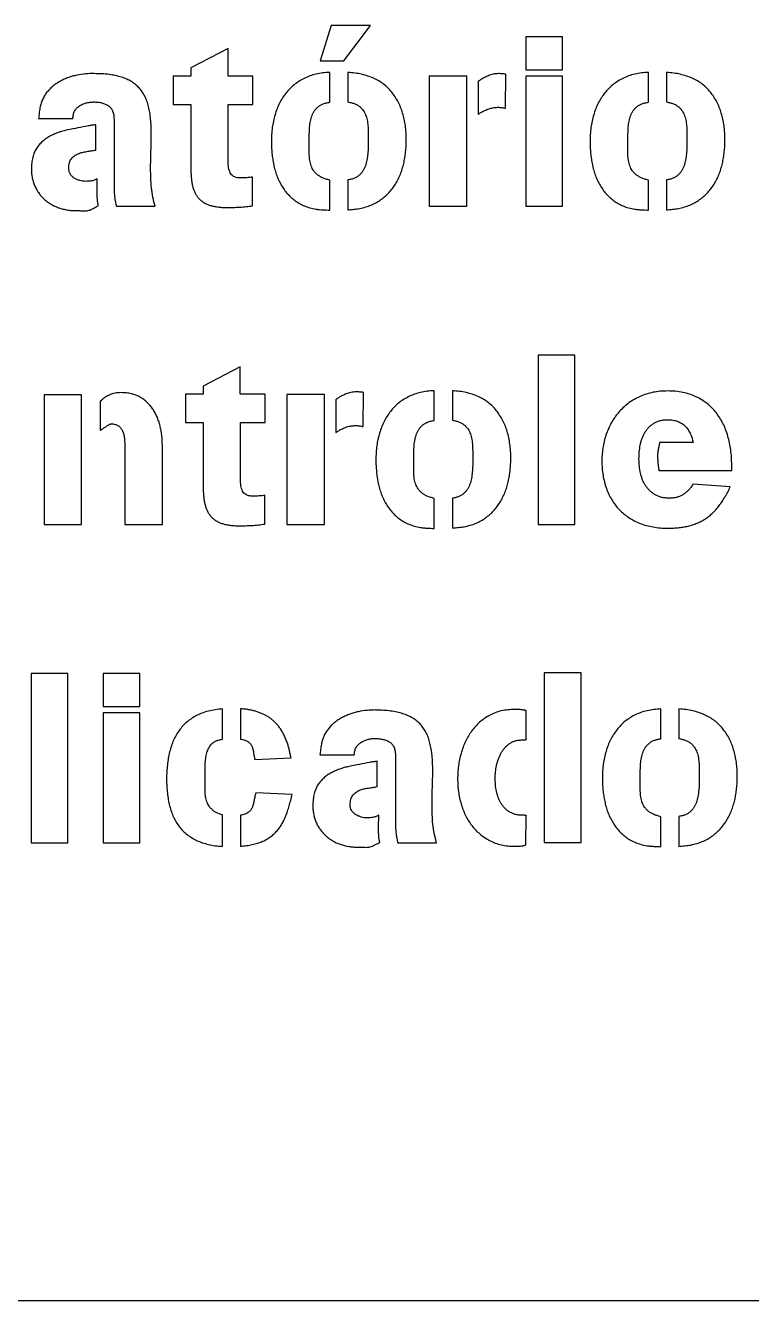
# Model space of a CAD drawing. Header units: millimetres. Extents: x 1 to 1184, y 0 to 836.
# Drawn here: x 582.2 to 622.6, y 667.4 to 738.4 of the extents above; entities that cross this region are included whole.
import ezdxf

# ---------------------------------------------------------------- set-up
doc = ezdxf.new("R2010")
doc.units = ezdxf.units.MM

msp = doc.modelspace()

# ---------------------------------------------------------------- linework, layer by layer
at = {"color": 7, "linetype": 'Continuous', "lineweight": 25}
for p, q in [((599.228, 738.38), (598.608, 736.413)), ((601.41, 738.38), (599.228, 738.38)), ((599.928, 736.413), (601.41, 738.38)), ((612.103, 737.747), (610.054, 737.747)), ((610.054, 737.747), (610.054, 735.914)), ((612.103, 735.914), (612.103, 737.747)), ((593.485, 737.102), (591.422, 736.023)), ((593.485, 735.565), (593.485, 737.102)), ((598.608, 736.413), (599.928, 736.413)), ((586.038, 735.7), (586.038, 735.713)), ((591.422, 735.565), (590.426, 735.565)), ((590.426, 735.565), (590.426, 733.988)), ((591.422, 736.023), (591.422, 735.565)), ((594.873, 735.565), (593.485, 735.565)), ((594.873, 733.988), (594.873, 735.565)), ((599.147, 734.109), (599.147, 735.766)), ((600.156, 735.766), (600.156, 734.123)), ((606.771, 735.552), (604.683, 735.552)), ((604.683, 735.552), (604.683, 728.315)), ((606.771, 728.315), (606.771, 735.552)), ((608.928, 733.772), (608.941, 735.673)), ((610.054, 735.914), (612.103, 735.914)), ((612.103, 735.552), (610.054, 735.552)), ((610.054, 735.552), (610.054, 728.315)), ((612.103, 728.315), (612.103, 735.552)), ((616.878, 734.109), (616.878, 735.766)), ((617.888, 735.766), (617.888, 734.123)), ((607.391, 735.255), (607.405, 735.242)), ((607.405, 735.242), (607.405, 733.436)), ((590.426, 733.988), (591.422, 733.988)), ((591.422, 733.988), (591.422, 730.268)), ((593.499, 730.74), (593.499, 733.988)), ((593.499, 733.988), (594.873, 733.988)), ((582.94, 733.206), (584.852, 733.206)), ((585.958, 732.83), (585.917, 732.83)), ((586.133, 731.442), (586.133, 732.855)), ((587.143, 733.152), (587.143, 729.393)), ((586.213, 729.703), (586.213, 729.851)), ((594.846, 728.342), (594.846, 729.945)), ((599.147, 728.098), (599.147, 729.769)), ((600.156, 729.783), (600.156, 728.112)), ((616.878, 728.098), (616.878, 729.769)), ((617.888, 729.783), (617.888, 728.112)), ((587.278, 728.315), (589.434, 728.315)), ((604.683, 728.315), (606.771, 728.315)), ((610.054, 728.315), (612.103, 728.315)), ((612.776, 720.027), (610.741, 720.027)), ((610.741, 720.027), (610.741, 710.595)), ((612.776, 710.595), (612.776, 720.027)), ((594.171, 719.382), (592.109, 718.304)), ((594.171, 717.846), (594.171, 719.382)), ((585.33, 717.819), (583.256, 717.819)), ((583.256, 717.819), (583.256, 710.595)), ((585.33, 710.595), (585.33, 717.819)), ((592.109, 717.846), (591.112, 717.846)), ((591.112, 717.846), (591.112, 716.269)), ((592.109, 718.304), (592.109, 717.846)), ((595.559, 717.846), (594.171, 717.846)), ((595.559, 716.269), (595.559, 717.846)), ((598.848, 717.832), (596.76, 717.832)), ((596.76, 717.832), (596.76, 710.595)), ((598.848, 710.595), (598.848, 717.832)), ((601.005, 716.052), (601.018, 717.953)), ((604.962, 716.39), (604.962, 718.047)), ((605.972, 718.047), (605.972, 716.403)), ((586.394, 717.468), (586.381, 717.468)), ((586.381, 717.468), (586.381, 715.838)), ((599.468, 717.536), (599.482, 717.522)), ((599.482, 717.522), (599.482, 715.717)), ((591.112, 716.269), (592.109, 716.269)), ((592.109, 716.269), (592.109, 712.549)), ((594.185, 713.021), (594.185, 716.269)), ((594.185, 716.269), (595.559, 716.269)), ((587.742, 714.935), (587.742, 710.595)), ((589.832, 710.595), (589.832, 715.042)), ((619.369, 715.163), (617.496, 715.163)), ((617.457, 713.613), (621.512, 713.613)), ((621.512, 713.613), (621.512, 713.923)), ((621.432, 712.697), (619.356, 712.845)), ((595.532, 710.623), (595.532, 712.225)), ((604.962, 710.379), (604.962, 712.05)), ((605.972, 712.063), (605.972, 710.393)), ((583.256, 710.595), (585.33, 710.595)), ((587.742, 710.595), (589.832, 710.595)), ((596.76, 710.595), (598.848, 710.595)), ((610.741, 710.595), (612.776, 710.595)), ((584.577, 702.308), (582.542, 702.308)), ((582.542, 702.308), (582.542, 692.876)), ((584.577, 692.876), (584.577, 702.308)), ((588.584, 702.308), (586.535, 702.308)), ((586.535, 702.308), (586.535, 700.475)), ((588.584, 700.475), (588.584, 702.308)), ((613.133, 702.349), (611.084, 702.349)), ((611.084, 702.349), (611.084, 692.89)), ((613.133, 692.89), (613.133, 702.349)), ((586.535, 700.475), (588.584, 700.475)), ((588.584, 700.113), (586.535, 700.113)), ((586.535, 700.113), (586.535, 692.876)), ((588.584, 692.876), (588.584, 700.113)), ((593.183, 698.643), (593.183, 700.327)), ((594.181, 700.341), (594.181, 698.656)), ((601.697, 700.261), (601.697, 700.275)), ((610.074, 698.697), (610.074, 700.234)), ((617.564, 698.67), (617.564, 700.327)), ((618.574, 700.327), (618.574, 698.684)), ((593.169, 698.643), (593.183, 698.643)), ((594.975, 697.512), (596.996, 697.606)), ((598.599, 697.767), (600.511, 697.767)), ((601.617, 697.391), (601.576, 697.391)), ((601.792, 696.003), (601.792, 697.416)), ((602.802, 697.713), (602.802, 693.954)), ((592.212, 695.841), (592.212, 696.568)), ((597.051, 695.57), (595.029, 695.652)), ((593.183, 692.673), (593.183, 694.426)), ((594.181, 694.412), (594.181, 692.687)), ((601.872, 694.264), (601.872, 694.412)), ((610.06, 692.769), (610.074, 694.358)), ((617.564, 692.66), (617.564, 694.33)), ((618.574, 694.344), (618.574, 692.673)), ((582.542, 692.876), (584.577, 692.876)), ((586.535, 692.876), (588.584, 692.876)), ((602.937, 692.876), (605.093, 692.876)), ((611.084, 692.89), (613.133, 692.89)), ((512.3, 667.395), (762.3, 667.395))]:
    msp.add_line(p, q, dxfattribs=at)
for points, knots in [([(586.038, 735.713), (585.879, 735.708), (585.556, 735.698), (585.154, 735.633), (584.834, 735.557), (584.6, 735.482), (584.374, 735.391), (584.158, 735.284), (583.953, 735.162), (583.761, 735.023), (583.589, 734.863), (583.428, 734.691), (583.285, 734.499), (583.17, 734.284), (583.079, 734.05), (583.04, 733.884), (583.02, 733.799)], [0, 0, 0, 0, 0.122761, 0.249881, 0.313977, 0.376737, 0.439618, 0.501856, 0.563375, 0.623768, 0.684228, 0.745028, 0.806123, 0.868393, 0.932491, 1, 1, 1, 1]), ([(589.219, 732.358), (589.218, 732.499), (589.214, 732.771), (589.185, 733.165), (589.137, 733.527), (589.069, 733.861), (588.982, 734.167), (588.863, 734.442), (588.717, 734.69), (588.544, 734.909), (588.341, 735.1), (588.108, 735.263), (587.844, 735.4), (587.549, 735.511), (587.222, 735.596), (586.86, 735.657), (586.461, 735.694), (586.183, 735.698), (586.038, 735.7)], [0, 0, 0, 0, 0.078447, 0.151293, 0.219121, 0.281849, 0.340283, 0.395807, 0.448306, 0.499501, 0.550635, 0.602775, 0.657414, 0.715408, 0.777474, 0.845329, 0.919376, 1, 1, 1, 1]), ([(599.147, 735.766), (599.016, 735.759), (598.76, 735.746), (598.39, 735.677), (598.044, 735.579), (597.723, 735.444), (597.43, 735.277), (597.16, 735.085), (596.918, 734.864), (596.703, 734.617), (596.512, 734.346), (596.35, 734.052), (596.208, 733.74), (596.096, 733.406), (596.009, 733.056), (595.944, 732.692), (595.907, 732.313), (595.901, 732.056), (595.899, 731.925)], [0, 0, 0, 0, 0.0695806, 0.135873, 0.1991298, 0.2605513, 0.3200692, 0.3782177, 0.4361321, 0.4938724, 0.5521028, 0.6114512, 0.67202, 0.7343544, 0.7980701, 0.8636223, 0.9305703, 1, 1, 1, 1]), ([(603.404, 732.007), (603.403, 732.142), (603.399, 732.405), (603.358, 732.789), (603.298, 733.154), (603.207, 733.498), (603.095, 733.823), (602.957, 734.127), (602.789, 734.409), (602.601, 734.671), (602.385, 734.909), (602.144, 735.119), (601.876, 735.301), (601.58, 735.451), (601.261, 735.574), (600.916, 735.669), (600.545, 735.737), (600.289, 735.756), (600.156, 735.766)], [0, 0, 0, 0, 0.072185, 0.141207, 0.206995, 0.270405, 0.331699, 0.391126, 0.449413, 0.507076, 0.564077, 0.620904, 0.678623, 0.737396, 0.798309, 0.861992, 0.92893, 1, 1, 1, 1]), ([(608.538, 735.7), (608.489, 735.698), (608.391, 735.695), (608.247, 735.673), (608.106, 735.638), (607.972, 735.587), (607.848, 735.531), (607.735, 735.477), (607.639, 735.422), (607.557, 735.372), (607.493, 735.327), (607.443, 735.295), (607.412, 735.271), (607.396, 735.259), (607.391, 735.255)], [0, 0, 0, 0, 0.117084, 0.233711, 0.349407, 0.465815, 0.576772, 0.675772, 0.765107, 0.842112, 0.906103, 0.953233, 0.984411, 1, 1, 1, 1]), ([(608.941, 735.673), (608.907, 735.677), (608.839, 735.685), (608.739, 735.692), (608.639, 735.699), (608.572, 735.7), (608.538, 735.7)], [0, 0, 0, 0, 0.256936, 0.503362, 0.744649, 1, 1, 1, 1]), ([(616.878, 735.766), (616.747, 735.759), (616.491, 735.746), (616.122, 735.677), (615.775, 735.579), (615.455, 735.444), (615.162, 735.277), (614.891, 735.085), (614.649, 734.864), (614.434, 734.617), (614.244, 734.346), (614.081, 734.052), (613.939, 733.74), (613.827, 733.406), (613.74, 733.056), (613.675, 732.692), (613.638, 732.313), (613.633, 732.056), (613.63, 731.925)], [0, 0, 0, 0, 0.0695806, 0.135873, 0.1991298, 0.2605513, 0.3200692, 0.3782177, 0.4361321, 0.4938724, 0.5521028, 0.6114512, 0.67202, 0.7343544, 0.7980701, 0.8636223, 0.9305703, 1, 1, 1, 1]), ([(621.136, 732.007), (621.134, 732.142), (621.131, 732.405), (621.089, 732.789), (621.029, 733.154), (620.938, 733.498), (620.826, 733.823), (620.688, 734.127), (620.52, 734.409), (620.332, 734.671), (620.117, 734.909), (619.875, 735.119), (619.607, 735.301), (619.311, 735.451), (618.992, 735.574), (618.647, 735.669), (618.277, 735.737), (618.02, 735.756), (617.888, 735.766)], [0, 0, 0, 0, 0.072185, 0.141207, 0.206995, 0.270405, 0.331699, 0.391126, 0.449413, 0.507076, 0.564077, 0.620904, 0.678623, 0.737396, 0.798309, 0.861992, 0.92893, 1, 1, 1, 1]), ([(584.852, 733.206), (584.858, 733.28), (584.868, 733.422), (584.941, 733.618), (585.057, 733.781), (585.215, 733.907), (585.395, 734.001), (585.587, 734.074), (585.79, 734.115), (585.928, 734.12), (585.999, 734.123)], [0, 0, 0, 0, 0.135286, 0.258216, 0.376583, 0.498133, 0.623587, 0.746517, 0.871412, 1, 1, 1, 1]), ([(585.999, 734.123), (586.08, 734.121), (586.236, 734.118), (586.456, 734.077), (586.654, 734.017), (586.8, 733.941), (586.901, 733.865), (586.967, 733.798), (587.021, 733.717), (587.066, 733.626), (587.101, 733.524), (587.127, 733.41), (587.139, 733.285), (587.142, 733.197), (587.143, 733.152)], [0, 0, 0, 0, 0.141008, 0.269202, 0.387507, 0.498394, 0.552255, 0.605643, 0.661586, 0.719535, 0.781537, 0.848511, 0.921054, 1, 1, 1, 1]), ([(598.002, 731.994), (598.003, 732.115), (598.006, 732.355), (598.023, 732.71), (598.065, 733.051), (598.138, 733.317), (598.221, 733.511), (598.3, 733.641), (598.396, 733.758), (598.506, 733.864), (598.636, 733.955), (598.788, 734.026), (598.96, 734.079), (599.083, 734.099), (599.147, 734.109)], [0, 0, 0, 0, 0.1346828, 0.2680967, 0.3959839, 0.5163195, 0.5740269, 0.6299023, 0.6859883, 0.741812, 0.8000575, 0.8619082, 0.9278604, 1, 1, 1, 1]), ([(600.156, 734.123), (600.227, 734.109), (600.361, 734.083), (600.544, 734.018), (600.702, 733.945), (600.831, 733.85), (600.94, 733.746), (601.031, 733.629), (601.105, 733.5), (601.184, 733.31), (601.251, 733.047), (601.28, 732.706), (601.286, 732.338), (601.288, 732.084), (601.289, 731.953)], [0, 0, 0, 0, 0.078414, 0.148123, 0.211203, 0.268055, 0.322191, 0.375216, 0.429195, 0.483825, 0.598834, 0.722818, 0.856822, 1, 1, 1, 1]), ([(615.732, 731.994), (615.734, 732.115), (615.738, 732.355), (615.754, 732.71), (615.797, 733.051), (615.869, 733.317), (615.952, 733.511), (616.031, 733.641), (616.127, 733.758), (616.238, 733.864), (616.368, 733.955), (616.519, 734.026), (616.691, 734.079), (616.814, 734.099), (616.878, 734.109)], [0, 0, 0, 0, 0.134695, 0.268107, 0.395992, 0.516326, 0.574033, 0.629907, 0.685993, 0.741816, 0.80006, 0.86191, 0.927861, 1, 1, 1, 1]), ([(617.888, 734.123), (617.958, 734.109), (618.09, 734.082), (618.273, 734.019), (618.431, 733.945), (618.561, 733.85), (618.669, 733.745), (618.763, 733.629), (618.836, 733.499), (618.915, 733.31), (618.982, 733.047), (619.011, 732.706), (619.017, 732.338), (619.019, 732.084), (619.02, 731.953)], [0, 0, 0, 0, 0.077742, 0.147468, 0.210565, 0.267431, 0.321581, 0.375058, 0.42905, 0.483694, 0.598732, 0.722747, 0.856785, 1, 1, 1, 1]), ([(583.02, 733.799), (583.012, 733.75), (582.995, 733.651), (582.978, 733.503), (582.965, 733.354), (582.948, 733.256), (582.94, 733.206)], [0, 0, 0, 0, 0.250759, 0.500181, 0.749241, 1, 1, 1, 1]), ([(607.405, 733.436), (607.409, 733.44), (607.424, 733.45), (607.454, 733.47), (607.498, 733.501), (607.557, 733.539), (607.633, 733.584), (607.724, 733.631), (607.833, 733.676), (607.994, 733.745), (608.212, 733.811), (608.393, 733.821), (608.483, 733.826)], [0, 0, 0, 0, 0.014413, 0.046945, 0.091558, 0.153369, 0.229229, 0.317649, 0.418191, 0.532381, 0.769429, 1, 1, 1, 1]), ([(608.483, 733.826), (608.561, 733.824), (608.711, 733.821), (608.858, 733.788), (608.928, 733.772)], [0, 0, 0, 0, 0.522111, 1, 1, 1, 1]), ([(585.702, 732.789), (585.513, 732.752), (585.136, 732.678), (584.665, 732.587), (584.297, 732.506), (584.037, 732.422), (583.791, 732.325), (583.56, 732.213), (583.346, 732.081), (583.152, 731.924), (582.979, 731.745), (582.823, 731.543), (582.698, 731.307), (582.609, 731.035), (582.557, 730.724), (582.551, 730.504), (582.548, 730.389)], [0, 0, 0, 0, 0.130521, 0.260695, 0.324434, 0.385825, 0.445493, 0.503366, 0.559915, 0.615321, 0.671663, 0.728532, 0.78741, 0.851438, 0.921991, 1, 1, 1, 1]), ([(585.917, 732.83), (585.911, 732.829), (585.895, 732.828), (585.86, 732.82), (585.795, 732.807), (585.739, 732.796), (585.702, 732.789)], [0, 0, 0, 0, 0.08084, 0.2174, 0.490521, 1, 1, 1, 1]), ([(586.133, 732.855), (586.096, 732.848), (586.038, 732.836), (585.979, 732.832), (585.958, 732.83)], [0, 0, 0, 0, 0.635894, 1, 1, 1, 1]), ([(589.178, 730.403), (589.18, 730.568), (589.182, 730.896), (589.197, 731.386), (589.216, 731.873), (589.218, 732.196), (589.219, 732.358)], [0, 0, 0, 0, 0.253192, 0.503473, 0.751792, 1, 1, 1, 1]), ([(595.899, 731.925), (595.9, 731.814), (595.902, 731.594), (595.93, 731.265), (595.967, 730.942), (596.024, 730.627), (596.095, 730.32), (596.196, 730.029), (596.308, 729.749), (596.448, 729.486), (596.607, 729.239), (596.79, 729.014), (596.993, 728.806), (597.219, 728.619), (597.469, 728.455), (597.749, 728.327), (598.053, 728.218), (598.268, 728.175), (598.378, 728.153)], [0, 0, 0, 0, 0.067339, 0.133677, 0.199502, 0.264294, 0.327888, 0.389763, 0.450664, 0.510714, 0.569899, 0.628125, 0.686588, 0.745312, 0.805372, 0.867186, 0.931805, 1, 1, 1, 1]), ([(599.147, 729.769), (599.075, 729.788), (598.938, 729.823), (598.75, 729.896), (598.587, 729.977), (598.452, 730.074), (598.343, 730.184), (598.247, 730.299), (598.171, 730.427), (598.112, 730.565), (598.068, 730.712), (598.034, 730.868), (598.016, 731.033), (598.003, 731.272), (598.005, 731.593), (598.003, 731.856), (598.002, 731.994)], [0, 0, 0, 0, 0.079441, 0.150957, 0.214999, 0.27326, 0.327822, 0.380692, 0.433383, 0.486322, 0.540852, 0.597703, 0.656505, 0.718468, 0.852633, 1, 1, 1, 1]), ([(601.289, 731.953), (601.288, 731.835), (601.286, 731.597), (601.266, 731.241), (601.225, 730.893), (601.151, 730.619), (601.071, 730.416), (600.992, 730.279), (600.9, 730.155), (600.792, 730.043), (600.666, 729.944), (600.514, 729.872), (600.344, 729.814), (600.221, 729.793), (600.156, 729.783)], [0, 0, 0, 0, 0.12953, 0.262138, 0.392075, 0.515141, 0.573871, 0.63156, 0.687801, 0.744478, 0.802153, 0.862953, 0.928572, 1, 1, 1, 1]), ([(600.817, 728.194), (600.928, 728.219), (601.146, 728.268), (601.455, 728.378), (601.74, 728.515), (601.999, 728.679), (602.232, 728.871), (602.45, 729.076), (602.638, 729.308), (602.809, 729.553), (602.957, 729.817), (603.082, 730.097), (603.185, 730.392), (603.266, 730.701), (603.327, 731.019), (603.373, 731.343), (603.398, 731.674), (603.402, 731.896), (603.404, 732.007)], [0, 0, 0, 0, 0.067774, 0.132654, 0.194971, 0.255527, 0.315248, 0.374372, 0.433194, 0.492456, 0.552417, 0.613053, 0.674991, 0.738266, 0.802937, 0.867799, 0.933402, 1, 1, 1, 1]), ([(613.63, 731.925), (613.631, 731.814), (613.634, 731.594), (613.661, 731.265), (613.698, 730.942), (613.756, 730.627), (613.827, 730.32), (613.927, 730.029), (614.04, 729.749), (614.179, 729.486), (614.338, 729.24), (614.52, 729.013), (614.722, 728.806), (614.948, 728.619), (615.198, 728.455), (615.479, 728.327), (615.782, 728.217), (615.998, 728.175), (616.11, 728.153)], [0, 0, 0, 0, 0.06733, 0.133659, 0.199475, 0.264258, 0.327843, 0.389709, 0.450602, 0.510644, 0.56982, 0.627792, 0.686247, 0.744963, 0.805014, 0.86682, 0.93143, 1, 1, 1, 1]), ([(616.878, 729.769), (616.806, 729.788), (616.669, 729.823), (616.482, 729.896), (616.319, 729.977), (616.184, 730.074), (616.074, 730.184), (615.978, 730.299), (615.902, 730.427), (615.844, 730.565), (615.799, 730.712), (615.766, 730.868), (615.744, 731.033), (615.733, 731.272), (615.734, 731.593), (615.732, 731.856), (615.732, 731.994)], [0, 0, 0, 0, 0.079435, 0.150944, 0.21498, 0.273237, 0.327793, 0.380659, 0.433346, 0.48628, 0.540805, 0.597652, 0.656535, 0.718493, 0.852646, 1, 1, 1, 1]), ([(619.02, 731.953), (619.019, 731.835), (619.017, 731.597), (618.997, 731.241), (618.956, 730.893), (618.882, 730.619), (618.802, 730.416), (618.723, 730.279), (618.631, 730.155), (618.523, 730.043), (618.397, 729.944), (618.246, 729.872), (618.075, 729.814), (617.952, 729.793), (617.888, 729.783)], [0, 0, 0, 0, 0.12953, 0.262138, 0.392075, 0.515141, 0.573871, 0.63156, 0.687801, 0.744478, 0.802153, 0.862953, 0.928572, 1, 1, 1, 1]), ([(618.549, 728.194), (618.66, 728.219), (618.877, 728.268), (619.186, 728.378), (619.471, 728.515), (619.731, 728.679), (619.963, 728.871), (620.181, 729.076), (620.369, 729.308), (620.54, 729.553), (620.688, 729.817), (620.813, 730.097), (620.916, 730.392), (620.997, 730.701), (621.058, 731.019), (621.104, 731.343), (621.129, 731.674), (621.133, 731.896), (621.136, 732.007)], [0, 0, 0, 0, 0.067774, 0.132654, 0.194971, 0.255527, 0.315248, 0.374372, 0.433194, 0.492456, 0.552417, 0.613053, 0.674991, 0.738266, 0.802937, 0.867799, 0.933402, 1, 1, 1, 1]), ([(584.624, 730.444), (584.626, 730.497), (584.629, 730.598), (584.657, 730.739), (584.702, 730.862), (584.77, 730.964), (584.849, 731.05), (584.938, 731.125), (585.036, 731.19), (585.18, 731.259), (585.377, 731.324), (585.628, 731.368), (585.882, 731.401), (586.051, 731.429), (586.133, 731.442)], [0, 0, 0, 0, 0.078904, 0.148409, 0.212263, 0.270607, 0.327719, 0.385642, 0.441851, 0.500699, 0.621277, 0.747481, 0.876519, 1, 1, 1, 1]), ([(585.554, 729.703), (585.501, 729.705), (585.393, 729.71), (585.234, 729.747), (585.077, 729.806), (584.926, 729.885), (584.79, 729.987), (584.695, 730.121), (584.634, 730.275), (584.628, 730.386), (584.624, 730.444)], [0, 0, 0, 0, 0.121185, 0.243486, 0.369418, 0.501292, 0.629277, 0.749563, 0.86946, 1, 1, 1, 1]), ([(594.212, 729.892), (594.146, 729.894), (594.025, 729.898), (593.858, 729.939), (593.727, 730.012), (593.632, 730.118), (593.574, 730.249), (593.529, 730.394), (593.505, 730.561), (593.501, 730.678), (593.499, 730.74)], [0, 0, 0, 0, 0.153536, 0.283753, 0.395862, 0.500017, 0.607861, 0.726828, 0.855732, 1, 1, 1, 1]), ([(582.548, 730.389), (582.55, 730.302), (582.554, 730.131), (582.592, 729.882), (582.652, 729.647), (582.738, 729.426), (582.846, 729.221), (582.971, 729.031), (583.113, 728.855), (583.273, 728.696), (583.45, 728.553), (583.642, 728.427), (583.849, 728.318), (584.07, 728.23), (584.302, 728.158), (584.543, 728.112), (584.79, 728.078), (584.957, 728.075), (585.041, 728.073)], [0, 0, 0, 0, 0.068588, 0.13425, 0.197624, 0.259631, 0.320241, 0.379664, 0.4382, 0.497497, 0.556752, 0.61731, 0.67792, 0.740779, 0.804352, 0.868532, 0.933477, 1, 1, 1, 1]), ([(586.213, 729.851), (586.211, 729.85), (586.199, 729.844), (586.175, 729.83), (586.132, 729.81), (586.073, 729.778), (585.986, 729.749), (585.87, 729.727), (585.723, 729.71), (585.614, 729.705), (585.554, 729.703)], [0, 0, 0, 0, 0.012748, 0.054838, 0.124954, 0.220568, 0.35039, 0.522021, 0.737354, 1, 1, 1, 1]), ([(589.434, 728.315), (589.386, 728.486), (589.29, 728.826), (589.219, 729.352), (589.186, 729.877), (589.181, 730.228), (589.178, 730.403)], [0, 0, 0, 0, 0.252598, 0.501732, 0.751574, 1, 1, 1, 1]), ([(591.422, 730.268), (591.424, 730.184), (591.427, 730.02), (591.449, 729.784), (591.482, 729.565), (591.533, 729.363), (591.597, 729.179), (591.675, 729.011), (591.769, 728.863), (591.877, 728.729), (592.005, 728.615), (592.148, 728.515), (592.312, 728.431), (592.494, 728.363), (592.695, 728.311), (592.915, 728.275), (593.154, 728.251), (593.319, 728.248), (593.405, 728.247)], [0, 0, 0, 0, 0.077217, 0.149351, 0.216698, 0.279767, 0.338913, 0.394686, 0.448053, 0.499516, 0.550794, 0.603663, 0.65916, 0.718155, 0.781372, 0.848816, 0.921596, 1, 1, 1, 1]), ([(594.846, 729.945), (594.795, 729.937), (594.692, 729.922), (594.535, 729.904), (594.374, 729.895), (594.266, 729.893), (594.212, 729.892)], [0, 0, 0, 0, 0.241302, 0.490957, 0.745672, 1, 1, 1, 1]), ([(586.2, 729.028), (586.2, 729.079), (586.201, 729.192), (586.205, 729.366), (586.212, 729.54), (586.213, 729.652), (586.213, 729.703)], [0, 0, 0, 0, 0.225399, 0.499962, 0.774601, 1, 1, 1, 1]), ([(586.268, 728.342), (586.248, 728.462), (586.211, 728.689), (586.203, 728.92), (586.2, 729.028)], [0, 0, 0, 0, 0.527645, 1, 1, 1, 1]), ([(587.143, 729.393), (587.144, 729.298), (587.147, 729.111), (587.173, 728.836), (587.215, 728.571), (587.257, 728.4), (587.278, 728.315)], [0, 0, 0, 0, 0.261361, 0.514746, 0.759511, 1, 1, 1, 1]), ([(585.041, 728.073), (585.117, 728.073), (585.247, 728.073), (585.42, 728.065), (585.559, 728.062), (585.682, 728.077), (585.802, 728.105), (585.902, 728.15), (585.989, 728.196), (586.07, 728.24), (586.165, 728.287), (586.232, 728.323), (586.268, 728.342)], [0, 0, 0, 0, 0.175847, 0.303261, 0.404825, 0.497899, 0.591651, 0.692168, 0.751828, 0.822361, 0.905748, 1, 1, 1, 1]), ([(593.405, 728.247), (593.526, 728.248), (593.768, 728.251), (594.13, 728.263), (594.49, 728.291), (594.728, 728.325), (594.846, 728.342)], [0, 0, 0, 0, 0.2509301, 0.5020053, 0.7523728, 1, 1, 1, 1]), ([(598.378, 728.153), (598.442, 728.145), (598.57, 728.13), (598.762, 728.117), (598.955, 728.112), (599.083, 728.103), (599.147, 728.098)], [0, 0, 0, 0, 0.249579, 0.500757, 0.751514, 1, 1, 1, 1]), ([(600.156, 728.112), (600.214, 728.12), (600.326, 728.137), (600.492, 728.153), (600.656, 728.169), (600.763, 728.186), (600.817, 728.194)], [0, 0, 0, 0, 0.259966, 0.510157, 0.754528, 1, 1, 1, 1]), ([(616.11, 728.153), (616.173, 728.145), (616.301, 728.13), (616.494, 728.117), (616.686, 728.112), (616.814, 728.103), (616.878, 728.098)], [0, 0, 0, 0, 0.249579, 0.500757, 0.751514, 1, 1, 1, 1]), ([(617.888, 728.112), (617.945, 728.12), (618.057, 728.137), (618.224, 728.153), (618.387, 728.169), (618.495, 728.186), (618.549, 728.194)], [0, 0, 0, 0, 0.259966, 0.510157, 0.754528, 1, 1, 1, 1]), ([(587.541, 717.939), (587.482, 717.938), (587.368, 717.934), (587.202, 717.914), (587.049, 717.874), (586.908, 717.823), (586.786, 717.761), (586.678, 717.706), (586.592, 717.648), (586.525, 717.593), (586.474, 717.546), (586.438, 717.508), (586.412, 717.485), (586.399, 717.472), (586.394, 717.468)], [0, 0, 0, 0, 0.137638, 0.268584, 0.391608, 0.510522, 0.619168, 0.712813, 0.795442, 0.862735, 0.916794, 0.957846, 0.984876, 1, 1, 1, 1]), ([(589.832, 715.042), (589.83, 715.131), (589.827, 715.31), (589.804, 715.576), (589.761, 715.839), (589.706, 716.099), (589.633, 716.351), (589.542, 716.592), (589.429, 716.817), (589.302, 717.031), (589.153, 717.226), (588.986, 717.404), (588.798, 717.56), (588.591, 717.695), (588.362, 717.807), (588.109, 717.883), (587.832, 717.932), (587.64, 717.937), (587.541, 717.939)], [0, 0, 0, 0, 0.064342, 0.128902, 0.192575, 0.256937, 0.320519, 0.382333, 0.442587, 0.502406, 0.561369, 0.619484, 0.678148, 0.737523, 0.797992, 0.861395, 0.928077, 1, 1, 1, 1]), ([(600.615, 717.98), (600.566, 717.979), (600.468, 717.975), (600.324, 717.953), (600.183, 717.919), (600.049, 717.867), (599.925, 717.811), (599.812, 717.757), (599.716, 717.703), (599.634, 717.653), (599.57, 717.608), (599.52, 717.575), (599.489, 717.551), (599.473, 717.54), (599.468, 717.536)], [0, 0, 0, 0, 0.117084, 0.233711, 0.349407, 0.465815, 0.576772, 0.675772, 0.765107, 0.842112, 0.906103, 0.953233, 0.984411, 1, 1, 1, 1]), ([(601.018, 717.953), (600.984, 717.957), (600.916, 717.965), (600.816, 717.973), (600.716, 717.98), (600.649, 717.98), (600.615, 717.98)], [0, 0, 0, 0, 0.256936, 0.503362, 0.744649, 1, 1, 1, 1]), ([(604.962, 718.047), (604.831, 718.04), (604.576, 718.026), (604.206, 717.958), (603.86, 717.86), (603.539, 717.725), (603.246, 717.557), (602.976, 717.366), (602.733, 717.145), (602.518, 716.897), (602.328, 716.627), (602.165, 716.333), (602.023, 716.02), (601.912, 715.686), (601.824, 715.336), (601.76, 714.972), (601.723, 714.593), (601.717, 714.337), (601.714, 714.206)], [0, 0, 0, 0, 0.0695806, 0.135873, 0.1991298, 0.2605513, 0.3200692, 0.3782177, 0.4361321, 0.4938724, 0.5521028, 0.6114512, 0.67202, 0.7343544, 0.7980701, 0.8636223, 0.9305703, 1, 1, 1, 1]), ([(609.22, 714.288), (609.218, 714.423), (609.215, 714.686), (609.174, 715.07), (609.113, 715.435), (609.022, 715.779), (608.91, 716.104), (608.772, 716.408), (608.604, 716.689), (608.417, 716.952), (608.201, 717.189), (607.959, 717.4), (607.691, 717.582), (607.396, 717.732), (607.076, 717.855), (606.732, 717.95), (606.361, 718.017), (606.104, 718.037), (605.972, 718.047)], [0, 0, 0, 0, 0.072185, 0.141207, 0.206995, 0.270405, 0.331699, 0.391126, 0.449413, 0.507076, 0.564077, 0.620904, 0.678623, 0.737396, 0.798309, 0.861992, 0.92893, 1, 1, 1, 1]), ([(617.942, 718.033), (617.804, 718.029), (617.534, 718.022), (617.14, 717.965), (616.768, 717.869), (616.418, 717.737), (616.093, 717.57), (615.793, 717.375), (615.516, 717.155), (615.269, 716.904), (615.045, 716.63), (614.85, 716.332), (614.68, 716.011), (614.538, 715.668), (614.427, 715.307), (614.347, 714.931), (614.297, 714.54), (614.292, 714.274), (614.289, 714.14)], [0, 0, 0, 0, 0.069131, 0.13528, 0.199193, 0.261564, 0.322311, 0.38167, 0.440527, 0.49926, 0.558068, 0.617333, 0.677803, 0.739867, 0.802922, 0.866872, 0.932524, 1, 1, 1, 1]), ([(621.512, 713.923), (621.509, 714.063), (621.505, 714.339), (621.462, 714.745), (621.397, 715.139), (621.301, 715.518), (621.182, 715.881), (621.032, 716.222), (620.852, 716.538), (620.649, 716.832), (620.413, 717.097), (620.151, 717.337), (619.854, 717.54), (619.531, 717.717), (619.178, 717.862), (618.792, 717.962), (618.377, 718.023), (618.09, 718.03), (617.942, 718.033)], [0, 0, 0, 0, 0.068166, 0.134412, 0.199011, 0.262724, 0.324852, 0.385147, 0.443751, 0.501771, 0.559245, 0.616457, 0.674738, 0.734296, 0.795847, 0.860104, 0.927998, 1, 1, 1, 1]), ([(603.816, 714.274), (603.818, 714.395), (603.822, 714.636), (603.838, 714.991), (603.881, 715.331), (603.953, 715.598), (604.036, 715.791), (604.115, 715.922), (604.211, 716.038), (604.322, 716.144), (604.452, 716.235), (604.603, 716.307), (604.776, 716.36), (604.898, 716.379), (604.962, 716.39)], [0, 0, 0, 0, 0.134695, 0.268107, 0.395992, 0.516326, 0.574033, 0.629907, 0.685993, 0.741816, 0.80006, 0.86191, 0.927861, 1, 1, 1, 1]), ([(605.972, 716.403), (606.042, 716.389), (606.175, 716.363), (606.357, 716.299), (606.516, 716.226), (606.645, 716.13), (606.754, 716.026), (606.847, 715.91), (606.92, 715.78), (607, 715.591), (607.066, 715.328), (607.096, 714.986), (607.101, 714.619), (607.104, 714.365), (607.105, 714.233)], [0, 0, 0, 0, 0.077742, 0.147468, 0.210565, 0.267431, 0.321581, 0.375058, 0.42905, 0.483694, 0.598732, 0.722747, 0.856785, 1, 1, 1, 1]), ([(616.351, 714.247), (616.356, 714.378), (616.364, 714.64), (616.41, 714.964), (616.465, 715.218), (616.524, 715.398), (616.594, 715.569), (616.678, 715.73), (616.777, 715.878), (616.893, 716.013), (617.027, 716.131), (617.173, 716.238), (617.339, 716.325), (617.523, 716.387), (617.727, 716.425), (617.869, 716.429), (617.942, 716.43)], [0, 0, 0, 0, 0.128637, 0.257723, 0.321299, 0.383761, 0.443943, 0.503127, 0.56163, 0.619175, 0.677566, 0.736639, 0.797251, 0.860721, 0.927669, 1, 1, 1, 1]), ([(617.942, 716.43), (618.042, 716.427), (618.231, 716.42), (618.497, 716.355), (618.727, 716.245), (618.918, 716.09), (619.074, 715.9), (619.202, 715.681), (619.304, 715.434), (619.347, 715.256), (619.369, 715.163)], [0, 0, 0, 0, 0.142497, 0.269795, 0.388618, 0.50294, 0.619027, 0.737719, 0.864344, 1, 1, 1, 1]), ([(586.381, 715.838), (586.385, 715.842), (586.398, 715.853), (586.426, 715.871), (586.465, 715.9), (586.541, 715.947), (586.647, 716.021), (586.76, 716.091), (586.845, 716.146), (586.897, 716.173), (586.933, 716.194), (586.953, 716.199), (586.96, 716.2)], [0, 0, 0, 0, 0.0262469, 0.0752265, 0.1447277, 0.2394907, 0.4653112, 0.7085486, 0.822317, 0.9102482, 0.9675406, 1, 1, 1, 1]), ([(586.96, 716.2), (587.003, 716.2), (587.084, 716.199), (587.199, 716.176), (587.3, 716.144), (587.412, 716.081), (587.528, 715.973), (587.63, 715.81), (587.692, 715.616), (587.724, 715.401), (587.737, 715.171), (587.74, 715.014), (587.742, 714.935)], [0, 0, 0, 0, 0.075516, 0.142992, 0.204439, 0.260725, 0.369136, 0.478543, 0.595655, 0.724186, 0.860511, 1, 1, 1, 1]), ([(599.482, 715.717), (599.486, 715.72), (599.501, 715.731), (599.531, 715.751), (599.575, 715.781), (599.634, 715.82), (599.71, 715.864), (599.801, 715.911), (599.91, 715.957), (600.071, 716.026), (600.289, 716.092), (600.47, 716.102), (600.56, 716.107)], [0, 0, 0, 0, 0.0144129, 0.0469447, 0.0915576, 0.1533686, 0.2292288, 0.3176486, 0.4181908, 0.5323813, 0.7694294, 1, 1, 1, 1]), ([(600.56, 716.107), (600.638, 716.105), (600.788, 716.101), (600.935, 716.068), (601.005, 716.052)], [0, 0, 0, 0, 0.522111, 1, 1, 1, 1]), ([(617.496, 715.163), (617.484, 715.1), (617.459, 714.971), (617.42, 714.78), (617.393, 714.588), (617.39, 714.459), (617.389, 714.395)], [0, 0, 0, 0, 0.250462, 0.503387, 0.753912, 1, 1, 1, 1]), ([(601.714, 714.206), (601.715, 714.095), (601.718, 713.874), (601.746, 713.546), (601.782, 713.223), (601.84, 712.907), (601.911, 712.601), (602.011, 712.31), (602.124, 712.029), (602.263, 711.766), (602.423, 711.52), (602.604, 711.293), (602.807, 711.087), (603.033, 710.9), (603.282, 710.735), (603.563, 710.607), (603.867, 710.498), (604.083, 710.455), (604.194, 710.434)], [0, 0, 0, 0, 0.06733, 0.133659, 0.199475, 0.264258, 0.327843, 0.389709, 0.450602, 0.510644, 0.56982, 0.627792, 0.686247, 0.744963, 0.805014, 0.86682, 0.93143, 1, 1, 1, 1]), ([(604.962, 712.05), (604.89, 712.068), (604.753, 712.104), (604.566, 712.177), (604.403, 712.257), (604.268, 712.354), (604.158, 712.464), (604.062, 712.58), (603.986, 712.707), (603.928, 712.846), (603.883, 712.993), (603.85, 713.149), (603.829, 713.314), (603.818, 713.552), (603.818, 713.873), (603.817, 714.136), (603.816, 714.274)], [0, 0, 0, 0, 0.079435, 0.150944, 0.21498, 0.273237, 0.327793, 0.380659, 0.433346, 0.48628, 0.540805, 0.597652, 0.656535, 0.718493, 0.852646, 1, 1, 1, 1]), ([(607.105, 714.233), (607.104, 714.116), (607.102, 713.878), (607.081, 713.522), (607.04, 713.173), (606.966, 712.899), (606.886, 712.696), (606.808, 712.56), (606.715, 712.435), (606.607, 712.323), (606.482, 712.225), (606.33, 712.152), (606.159, 712.094), (606.036, 712.074), (605.972, 712.063)], [0, 0, 0, 0, 0.12953, 0.262138, 0.392075, 0.515141, 0.573871, 0.63156, 0.687801, 0.744478, 0.802153, 0.862953, 0.928572, 1, 1, 1, 1]), ([(606.633, 710.475), (606.744, 710.5), (606.961, 710.549), (607.271, 710.659), (607.555, 710.795), (607.815, 710.96), (608.048, 711.152), (608.265, 711.357), (608.453, 711.588), (608.624, 711.834), (608.772, 712.097), (608.897, 712.378), (609, 712.673), (609.082, 712.981), (609.143, 713.299), (609.189, 713.624), (609.213, 713.954), (609.218, 714.176), (609.22, 714.288)], [0, 0, 0, 0, 0.067774, 0.132654, 0.194971, 0.255527, 0.315248, 0.374372, 0.433194, 0.492456, 0.552417, 0.613053, 0.674991, 0.738266, 0.802937, 0.867799, 0.933402, 1, 1, 1, 1]), ([(614.289, 714.14), (614.292, 714.003), (614.297, 713.735), (614.345, 713.342), (614.423, 712.967), (614.531, 712.611), (614.67, 712.276), (614.838, 711.966), (615.032, 711.68), (615.255, 711.42), (615.506, 711.187), (615.782, 710.981), (616.086, 710.805), (616.412, 710.654), (616.765, 710.538), (617.139, 710.455), (617.533, 710.402), (617.804, 710.396), (617.942, 710.393)], [0, 0, 0, 0, 0.0693367, 0.1361248, 0.2005095, 0.2636514, 0.3247403, 0.384382, 0.4423098, 0.5001051, 0.5577683, 0.6157713, 0.674622, 0.7355958, 0.7981966, 0.8627915, 0.9296611, 1, 1, 1, 1]), ([(618.05, 712.063), (617.974, 712.066), (617.828, 712.07), (617.618, 712.104), (617.427, 712.166), (617.254, 712.248), (617.099, 712.35), (616.96, 712.469), (616.833, 712.597), (616.725, 712.743), (616.631, 712.901), (616.553, 713.073), (616.486, 713.254), (616.421, 713.512), (616.364, 713.844), (616.355, 714.113), (616.351, 714.247)], [0, 0, 0, 0, 0.072522, 0.140267, 0.203847, 0.264727, 0.323777, 0.381816, 0.439216, 0.497156, 0.555942, 0.615727, 0.677551, 0.741458, 0.8712, 1, 1, 1, 1]), ([(617.389, 714.395), (617.39, 714.329), (617.393, 714.196), (617.406, 713.999), (617.431, 713.805), (617.448, 713.677), (617.457, 713.613)], [0, 0, 0, 0, 0.253295, 0.507075, 0.754613, 1, 1, 1, 1]), ([(594.898, 712.173), (594.833, 712.175), (594.711, 712.178), (594.545, 712.22), (594.413, 712.293), (594.318, 712.398), (594.261, 712.529), (594.215, 712.675), (594.191, 712.842), (594.187, 712.959), (594.185, 713.021)], [0, 0, 0, 0, 0.153536, 0.283753, 0.395862, 0.500017, 0.607861, 0.726828, 0.855732, 1, 1, 1, 1]), ([(617.942, 710.393), (618.053, 710.394), (618.269, 710.396), (618.582, 710.422), (618.873, 710.464), (619.144, 710.523), (619.399, 710.598), (619.638, 710.696), (619.865, 710.806), (620.079, 710.936), (620.282, 711.085), (620.472, 711.255), (620.653, 711.443), (620.823, 711.653), (620.984, 711.885), (621.142, 712.136), (621.293, 712.408), (621.385, 712.599), (621.432, 712.697)], [0, 0, 0, 0, 0.07437, 0.144165, 0.209652, 0.271054, 0.330066, 0.387229, 0.443425, 0.498828, 0.554483, 0.61146, 0.669273, 0.729233, 0.791959, 0.858187, 0.927277, 1, 1, 1, 1]), ([(619.356, 712.845), (619.317, 712.785), (619.242, 712.668), (619.111, 712.511), (618.967, 712.377), (618.814, 712.263), (618.644, 712.174), (618.461, 712.108), (618.26, 712.072), (618.121, 712.066), (618.05, 712.063)], [0, 0, 0, 0, 0.133519, 0.260697, 0.382286, 0.50173, 0.618946, 0.739214, 0.865666, 1, 1, 1, 1]), ([(592.109, 712.549), (592.11, 712.464), (592.113, 712.301), (592.135, 712.064), (592.169, 711.845), (592.22, 711.644), (592.284, 711.459), (592.361, 711.292), (592.456, 711.143), (592.563, 711.01), (592.691, 710.896), (592.834, 710.795), (592.998, 710.711), (593.18, 710.643), (593.382, 710.591), (593.602, 710.555), (593.84, 710.531), (594.006, 710.529), (594.091, 710.527)], [0, 0, 0, 0, 0.077217, 0.149351, 0.216698, 0.279767, 0.338913, 0.394686, 0.448053, 0.499516, 0.550794, 0.603663, 0.65916, 0.718155, 0.781372, 0.848816, 0.921596, 1, 1, 1, 1]), ([(595.532, 712.225), (595.481, 712.218), (595.378, 712.203), (595.221, 712.185), (595.06, 712.175), (594.952, 712.174), (594.898, 712.173)], [0, 0, 0, 0, 0.241302, 0.490957, 0.745672, 1, 1, 1, 1]), ([(594.091, 710.527), (594.212, 710.529), (594.454, 710.532), (594.816, 710.544), (595.176, 710.572), (595.414, 710.606), (595.532, 710.623)], [0, 0, 0, 0, 0.25093, 0.502005, 0.752373, 1, 1, 1, 1]), ([(604.194, 710.434), (604.258, 710.426), (604.385, 710.41), (604.578, 710.397), (604.771, 710.392), (604.898, 710.383), (604.962, 710.379)], [0, 0, 0, 0, 0.249579, 0.500757, 0.751514, 1, 1, 1, 1]), ([(605.972, 710.393), (606.029, 710.401), (606.141, 710.417), (606.308, 710.433), (606.472, 710.45), (606.579, 710.466), (606.633, 710.475)], [0, 0, 0, 0, 0.259966, 0.510157, 0.754528, 1, 1, 1, 1]), ([(593.183, 700.327), (593.047, 700.315), (592.783, 700.293), (592.405, 700.218), (592.057, 700.111), (591.741, 699.973), (591.457, 699.804), (591.201, 699.609), (590.971, 699.391), (590.772, 699.144), (590.598, 698.876), (590.451, 698.585), (590.328, 698.272), (590.232, 697.938), (590.157, 697.586), (590.109, 697.217), (590.073, 696.831), (590.071, 696.568), (590.069, 696.434)], [0, 0, 0, 0, 0.07291, 0.141153, 0.205457, 0.266503, 0.324991, 0.381681, 0.437872, 0.493845, 0.550524, 0.608086, 0.667744, 0.729553, 0.793377, 0.859565, 0.928511, 1, 1, 1, 1]), ([(596.768, 698.481), (596.739, 698.558), (596.681, 698.709), (596.579, 698.924), (596.467, 699.121), (596.349, 699.303), (596.22, 699.468), (596.082, 699.614), (595.934, 699.744), (595.777, 699.858), (595.611, 699.957), (595.436, 700.046), (595.251, 700.123), (595.057, 700.19), (594.852, 700.244), (594.637, 700.289), (594.413, 700.322), (594.259, 700.335), (594.181, 700.341)], [0, 0, 0, 0, 0.072617, 0.142179, 0.208484, 0.27207, 0.333145, 0.39219, 0.449308, 0.505801, 0.562473, 0.619491, 0.678422, 0.738267, 0.800395, 0.864644, 0.931106, 1, 1, 1, 1]), ([(601.697, 700.275), (601.538, 700.269), (601.214, 700.259), (600.812, 700.194), (600.493, 700.118), (600.259, 700.043), (600.033, 699.952), (599.817, 699.845), (599.612, 699.723), (599.42, 699.584), (599.248, 699.424), (599.086, 699.252), (598.944, 699.06), (598.829, 698.845), (598.738, 698.611), (598.699, 698.445), (598.679, 698.36)], [0, 0, 0, 0, 0.122761, 0.249881, 0.313977, 0.376737, 0.439618, 0.501856, 0.563375, 0.623768, 0.684228, 0.745028, 0.806123, 0.868393, 0.932491, 1, 1, 1, 1]), ([(604.878, 696.919), (604.877, 697.06), (604.873, 697.333), (604.844, 697.726), (604.796, 698.089), (604.728, 698.422), (604.641, 698.728), (604.522, 699.003), (604.376, 699.251), (604.203, 699.47), (604, 699.661), (603.766, 699.824), (603.503, 699.961), (603.208, 700.072), (602.881, 700.157), (602.519, 700.218), (602.12, 700.255), (601.842, 700.259), (601.697, 700.261)], [0, 0, 0, 0, 0.078447, 0.151293, 0.219121, 0.281849, 0.340283, 0.395807, 0.448306, 0.499501, 0.550635, 0.602775, 0.657414, 0.715408, 0.777474, 0.845329, 0.919376, 1, 1, 1, 1]), ([(609.44, 700.302), (609.309, 700.298), (609.055, 700.289), (608.687, 700.229), (608.345, 700.123), (608.03, 699.978), (607.742, 699.8), (607.482, 699.59), (607.243, 699.359), (607.035, 699.097), (606.853, 698.815), (606.694, 698.514), (606.559, 698.196), (606.452, 697.861), (606.365, 697.517), (606.306, 697.165), (606.267, 696.808), (606.263, 696.568), (606.261, 696.448)], [0, 0, 0, 0, 0.070102, 0.136113, 0.199559, 0.261265, 0.321473, 0.3807, 0.439801, 0.499247, 0.559425, 0.619713, 0.681353, 0.744346, 0.807862, 0.871469, 0.935541, 1, 1, 1, 1]), ([(610.074, 700.234), (610.071, 700.234), (610.059, 700.237), (610.032, 700.243), (609.988, 700.255), (609.925, 700.268), (609.84, 700.285), (609.73, 700.296), (609.594, 700.301), (609.494, 700.301), (609.44, 700.302)], [0, 0, 0, 0, 0.015541, 0.056205, 0.128653, 0.228492, 0.3618, 0.533458, 0.747007, 1, 1, 1, 1]), ([(617.564, 700.327), (617.433, 700.32), (617.177, 700.307), (616.808, 700.239), (616.462, 700.14), (616.141, 700.006), (615.848, 699.838), (615.577, 699.647), (615.335, 699.425), (615.12, 699.178), (614.93, 698.907), (614.767, 698.613), (614.625, 698.301), (614.514, 697.967), (614.426, 697.617), (614.362, 697.253), (614.325, 696.874), (614.319, 696.617), (614.316, 696.487)], [0, 0, 0, 0, 0.069581, 0.135873, 0.19913, 0.260551, 0.320069, 0.378218, 0.436132, 0.493872, 0.552103, 0.611451, 0.67202, 0.734354, 0.79807, 0.863622, 0.93057, 1, 1, 1, 1]), ([(621.822, 696.568), (621.82, 696.703), (621.817, 696.966), (621.776, 697.351), (621.715, 697.716), (621.624, 698.059), (621.512, 698.384), (621.374, 698.689), (621.206, 698.97), (621.019, 699.233), (620.803, 699.47), (620.561, 699.68), (620.293, 699.862), (619.998, 700.012), (619.678, 700.135), (619.334, 700.231), (618.963, 700.298), (618.706, 700.317), (618.574, 700.327)], [0, 0, 0, 0, 0.072185, 0.141207, 0.206995, 0.270405, 0.331699, 0.391126, 0.449413, 0.507076, 0.564077, 0.620904, 0.678623, 0.737396, 0.798309, 0.861992, 0.92893, 1, 1, 1, 1]), ([(592.212, 696.568), (592.213, 696.682), (592.214, 696.908), (592.214, 697.245), (592.235, 697.572), (592.286, 697.831), (592.351, 698.021), (592.413, 698.152), (592.491, 698.272), (592.58, 698.384), (592.693, 698.481), (592.83, 698.557), (592.991, 698.612), (593.108, 698.632), (593.169, 698.643)], [0, 0, 0, 0, 0.133014, 0.2668, 0.396371, 0.517358, 0.575621, 0.63238, 0.687727, 0.743126, 0.800586, 0.861175, 0.92669, 1, 1, 1, 1]), ([(594.181, 698.656), (594.223, 698.647), (594.303, 698.629), (594.414, 698.6), (594.505, 698.56), (594.606, 698.508), (594.707, 698.421), (594.801, 698.294), (594.863, 698.138), (594.898, 697.953), (594.927, 697.741), (594.958, 697.592), (594.975, 697.512)], [0, 0, 0, 0, 0.084334, 0.157964, 0.222538, 0.278536, 0.379056, 0.477673, 0.58309, 0.703351, 0.841568, 1, 1, 1, 1]), ([(600.511, 697.767), (600.517, 697.841), (600.527, 697.983), (600.6, 698.179), (600.716, 698.342), (600.874, 698.468), (601.054, 698.562), (601.246, 698.635), (601.449, 698.676), (601.587, 698.681), (601.658, 698.684)], [0, 0, 0, 0, 0.135286, 0.258216, 0.376583, 0.498133, 0.623587, 0.746517, 0.871412, 1, 1, 1, 1]), ([(601.658, 698.684), (601.739, 698.682), (601.895, 698.679), (602.115, 698.638), (602.313, 698.578), (602.459, 698.502), (602.56, 698.426), (602.626, 698.359), (602.68, 698.278), (602.725, 698.187), (602.76, 698.085), (602.786, 697.971), (602.798, 697.846), (602.801, 697.758), (602.802, 697.713)], [0, 0, 0, 0, 0.141008, 0.269202, 0.387507, 0.498394, 0.552255, 0.605643, 0.661586, 0.719535, 0.781537, 0.848511, 0.921054, 1, 1, 1, 1]), ([(608.349, 696.475), (608.353, 696.59), (608.361, 696.829), (608.422, 697.19), (608.523, 697.548), (608.651, 697.829), (608.777, 698.033), (608.888, 698.171), (609.012, 698.294), (609.148, 698.405), (609.302, 698.496), (609.474, 698.558), (609.66, 698.599), (609.79, 698.602), (609.857, 698.604)], [0, 0, 0, 0, 0.118784, 0.246451, 0.376222, 0.501544, 0.563264, 0.623327, 0.683024, 0.743088, 0.80434, 0.865822, 0.93087, 1, 1, 1, 1]), ([(609.857, 698.604), (609.893, 698.605), (609.953, 698.606), (610.025, 698.613), (610.075, 698.622), (610.093, 698.655), (610.08, 698.678), (610.075, 698.693), (610.074, 698.697)], [0, 0, 0, 0, 0.358085, 0.611289, 0.760205, 0.834293, 0.958089, 1, 1, 1, 1]), ([(616.418, 696.555), (616.42, 696.676), (616.424, 696.916), (616.44, 697.271), (616.483, 697.612), (616.555, 697.878), (616.638, 698.072), (616.717, 698.203), (616.813, 698.319), (616.924, 698.425), (617.054, 698.516), (617.205, 698.588), (617.378, 698.641), (617.5, 698.66), (617.564, 698.67)], [0, 0, 0, 0, 0.134695, 0.268107, 0.395992, 0.516326, 0.574033, 0.629907, 0.685993, 0.741816, 0.80006, 0.86191, 0.927861, 1, 1, 1, 1]), ([(618.574, 698.684), (618.644, 698.67), (618.777, 698.643), (618.959, 698.58), (619.118, 698.506), (619.247, 698.411), (619.356, 698.306), (619.449, 698.19), (619.522, 698.061), (619.602, 697.871), (619.668, 697.608), (619.698, 697.267), (619.703, 696.899), (619.706, 696.645), (619.707, 696.514)], [0, 0, 0, 0, 0.077742, 0.147468, 0.210565, 0.267431, 0.321581, 0.375058, 0.42905, 0.483694, 0.598732, 0.722747, 0.856785, 1, 1, 1, 1]), ([(596.996, 697.606), (596.979, 697.681), (596.947, 697.829), (596.895, 698.05), (596.844, 698.269), (596.794, 698.41), (596.768, 698.481)], [0, 0, 0, 0, 0.255988, 0.503578, 0.750089, 1, 1, 1, 1]), ([(598.679, 698.36), (598.67, 698.311), (598.654, 698.212), (598.637, 698.064), (598.624, 697.915), (598.607, 697.817), (598.599, 697.767)], [0, 0, 0, 0, 0.250759, 0.500181, 0.749241, 1, 1, 1, 1]), ([(601.361, 697.35), (601.172, 697.313), (600.794, 697.239), (600.324, 697.148), (599.956, 697.067), (599.696, 696.983), (599.45, 696.886), (599.218, 696.774), (599.005, 696.642), (598.811, 696.486), (598.638, 696.306), (598.482, 696.104), (598.356, 695.869), (598.267, 695.596), (598.216, 695.285), (598.21, 695.066), (598.207, 694.95)], [0, 0, 0, 0, 0.130521, 0.260695, 0.324434, 0.385825, 0.445493, 0.503366, 0.559915, 0.615321, 0.671663, 0.728532, 0.78741, 0.851438, 0.921991, 1, 1, 1, 1]), ([(601.576, 697.391), (601.57, 697.391), (601.554, 697.389), (601.519, 697.381), (601.454, 697.369), (601.398, 697.357), (601.361, 697.35)], [0, 0, 0, 0, 0.08084, 0.2174, 0.490521, 1, 1, 1, 1]), ([(601.792, 697.416), (601.755, 697.409), (601.697, 697.397), (601.638, 697.393), (601.617, 697.391)], [0, 0, 0, 0, 0.635894, 1, 1, 1, 1]), ([(590.069, 696.434), (590.071, 696.298), (590.073, 696.033), (590.109, 695.646), (590.157, 695.279), (590.232, 694.935), (590.328, 694.611), (590.451, 694.31), (590.597, 694.03), (590.772, 693.776), (590.972, 693.543), (591.202, 693.339), (591.457, 693.157), (591.742, 693.002), (592.059, 692.876), (592.405, 692.777), (592.783, 692.706), (593.047, 692.684), (593.183, 692.673)], [0, 0, 0, 0, 0.073708, 0.143773, 0.210686, 0.274168, 0.334954, 0.393616, 0.450235, 0.505781, 0.560772, 0.616198, 0.672348, 0.730566, 0.79178, 0.856723, 0.925942, 1, 1, 1, 1]), ([(604.837, 694.964), (604.839, 695.129), (604.841, 695.457), (604.856, 695.947), (604.875, 696.434), (604.877, 696.758), (604.878, 696.919)], [0, 0, 0, 0, 0.253192, 0.503473, 0.751792, 1, 1, 1, 1]), ([(606.261, 696.448), (606.263, 696.327), (606.267, 696.087), (606.305, 695.731), (606.365, 695.38), (606.45, 695.039), (606.561, 694.71), (606.695, 694.398), (606.858, 694.107), (607.044, 693.836), (607.253, 693.587), (607.494, 693.367), (607.756, 693.168), (608.043, 692.996), (608.356, 692.855), (608.697, 692.76), (609.06, 692.696), (609.311, 692.69), (609.44, 692.687)], [0, 0, 0, 0, 0.065289, 0.130186, 0.194265, 0.258256, 0.321166, 0.382304, 0.442465, 0.501561, 0.560365, 0.619021, 0.678209, 0.738642, 0.800386, 0.863906, 0.93007, 1, 1, 1, 1]), ([(609.857, 694.412), (609.788, 694.414), (609.655, 694.418), (609.464, 694.453), (609.291, 694.514), (609.135, 694.597), (608.998, 694.7), (608.875, 694.815), (608.764, 694.943), (608.67, 695.086), (608.587, 695.238), (608.52, 695.4), (608.462, 695.569), (608.407, 695.806), (608.361, 696.109), (608.353, 696.353), (608.349, 696.475)], [0, 0, 0, 0, 0.072017, 0.138938, 0.202226, 0.262916, 0.322066, 0.380614, 0.438812, 0.49845, 0.558542, 0.619644, 0.681207, 0.744712, 0.872973, 1, 1, 1, 1]), ([(614.316, 696.487), (614.317, 696.375), (614.32, 696.155), (614.348, 695.826), (614.384, 695.503), (614.442, 695.188), (614.513, 694.881), (614.613, 694.59), (614.726, 694.31), (614.865, 694.047), (615.025, 693.801), (615.206, 693.574), (615.409, 693.367), (615.634, 693.18), (615.884, 693.016), (616.165, 692.888), (616.469, 692.778), (616.685, 692.736), (616.796, 692.714)], [0, 0, 0, 0, 0.06733, 0.133659, 0.199475, 0.264258, 0.327843, 0.389709, 0.450602, 0.510644, 0.56982, 0.627792, 0.686247, 0.744963, 0.805014, 0.86682, 0.93143, 1, 1, 1, 1]), ([(617.564, 694.33), (617.492, 694.349), (617.355, 694.385), (617.168, 694.458), (617.005, 694.538), (616.87, 694.635), (616.76, 694.745), (616.664, 694.86), (616.588, 694.988), (616.53, 695.126), (616.485, 695.274), (616.452, 695.429), (616.431, 695.594), (616.42, 695.833), (616.42, 696.154), (616.419, 696.417), (616.418, 696.555)], [0, 0, 0, 0, 0.079435, 0.150944, 0.21498, 0.273237, 0.327793, 0.380659, 0.433346, 0.48628, 0.540805, 0.597652, 0.656535, 0.718493, 0.852646, 1, 1, 1, 1]), ([(619.707, 696.514), (619.706, 696.396), (619.704, 696.158), (619.683, 695.803), (619.642, 695.454), (619.568, 695.18), (619.488, 694.977), (619.41, 694.841), (619.317, 694.716), (619.209, 694.604), (619.084, 694.505), (618.932, 694.433), (618.761, 694.375), (618.638, 694.355), (618.574, 694.344)], [0, 0, 0, 0, 0.12953, 0.262138, 0.392075, 0.515141, 0.573871, 0.63156, 0.687801, 0.744478, 0.802153, 0.862953, 0.928572, 1, 1, 1, 1]), ([(619.235, 692.755), (619.346, 692.78), (619.563, 692.829), (619.873, 692.939), (620.157, 693.076), (620.417, 693.241), (620.65, 693.432), (620.867, 693.637), (621.055, 693.869), (621.226, 694.114), (621.374, 694.378), (621.499, 694.658), (621.602, 694.953), (621.684, 695.262), (621.745, 695.58), (621.791, 695.904), (621.815, 696.235), (621.82, 696.457), (621.822, 696.568)], [0, 0, 0, 0, 0.067774, 0.132654, 0.194971, 0.255527, 0.315248, 0.374372, 0.433194, 0.492456, 0.552417, 0.613053, 0.674991, 0.738266, 0.802937, 0.867799, 0.933402, 1, 1, 1, 1]), ([(593.183, 694.426), (593.119, 694.445), (592.999, 694.48), (592.833, 694.553), (592.691, 694.638), (592.575, 694.738), (592.481, 694.848), (592.403, 694.967), (592.337, 695.092), (592.273, 695.276), (592.222, 695.527), (592.215, 695.734), (592.212, 695.841)], [0, 0, 0, 0, 0.105602, 0.200786, 0.288289, 0.3677, 0.444185, 0.518965, 0.593637, 0.669742, 0.82858, 1, 1, 1, 1]), ([(600.283, 695.005), (600.285, 695.058), (600.288, 695.159), (600.316, 695.3), (600.361, 695.423), (600.428, 695.525), (600.508, 695.611), (600.597, 695.687), (600.695, 695.751), (600.839, 695.82), (601.036, 695.885), (601.287, 695.929), (601.541, 695.962), (601.71, 695.99), (601.792, 696.003)], [0, 0, 0, 0, 0.0789037, 0.1484092, 0.2122633, 0.2706066, 0.3277194, 0.3856422, 0.4418515, 0.5006986, 0.621277, 0.7474811, 0.8765188, 1, 1, 1, 1]), ([(595.029, 695.652), (595.009, 695.571), (594.97, 695.417), (594.93, 695.195), (594.891, 694.996), (594.828, 694.823), (594.733, 694.672), (594.623, 694.572), (594.515, 694.508), (594.417, 694.467), (594.304, 694.435), (594.223, 694.42), (594.181, 694.412)], [0, 0, 0, 0, 0.151871, 0.289038, 0.410005, 0.519935, 0.622508, 0.729555, 0.7873, 0.850282, 0.921687, 1, 1, 1, 1]), ([(594.181, 692.687), (594.295, 692.698), (594.515, 692.719), (594.828, 692.773), (595.113, 692.844), (595.37, 692.936), (595.602, 693.048), (595.813, 693.179), (596.005, 693.329), (596.177, 693.499), (596.332, 693.691), (596.473, 693.899), (596.595, 694.128), (596.705, 694.375), (596.801, 694.644), (596.893, 694.933), (596.976, 695.244), (597.025, 695.46), (597.051, 695.57)], [0, 0, 0, 0, 0.076606, 0.147724, 0.212848, 0.273007, 0.330037, 0.385348, 0.438975, 0.492828, 0.547271, 0.603397, 0.660844, 0.72085, 0.784318, 0.851896, 0.923997, 1, 1, 1, 1]), ([(598.207, 694.95), (598.209, 694.863), (598.213, 694.692), (598.251, 694.444), (598.311, 694.208), (598.397, 693.987), (598.505, 693.782), (598.63, 693.592), (598.772, 693.416), (598.931, 693.257), (599.109, 693.114), (599.301, 692.988), (599.508, 692.879), (599.729, 692.791), (599.961, 692.72), (600.202, 692.673), (600.449, 692.639), (600.616, 692.636), (600.7, 692.634)], [0, 0, 0, 0, 0.068588, 0.13425, 0.197624, 0.259631, 0.320241, 0.379664, 0.4382, 0.497497, 0.556752, 0.61731, 0.67792, 0.740779, 0.804352, 0.868532, 0.933477, 1, 1, 1, 1]), ([(601.213, 694.264), (601.16, 694.266), (601.052, 694.271), (600.893, 694.308), (600.736, 694.367), (600.584, 694.446), (600.449, 694.548), (600.353, 694.682), (600.293, 694.836), (600.287, 694.947), (600.283, 695.005)], [0, 0, 0, 0, 0.121185, 0.243486, 0.369418, 0.501292, 0.629277, 0.749563, 0.86946, 1, 1, 1, 1]), ([(605.093, 692.876), (605.044, 693.047), (604.948, 693.388), (604.878, 693.913), (604.845, 694.438), (604.84, 694.789), (604.837, 694.964)], [0, 0, 0, 0, 0.252598, 0.501732, 0.751574, 1, 1, 1, 1]), ([(601.872, 694.412), (601.869, 694.411), (601.858, 694.405), (601.834, 694.391), (601.791, 694.371), (601.731, 694.339), (601.645, 694.31), (601.529, 694.288), (601.382, 694.271), (601.273, 694.266), (601.213, 694.264)], [0, 0, 0, 0, 0.0127485, 0.0548378, 0.1249544, 0.2205679, 0.3503897, 0.5220213, 0.7373536, 1, 1, 1, 1]), ([(601.858, 693.59), (601.859, 693.64), (601.86, 693.753), (601.864, 693.927), (601.871, 694.101), (601.872, 694.213), (601.872, 694.264)], [0, 0, 0, 0, 0.225399, 0.499962, 0.774601, 1, 1, 1, 1]), ([(610.074, 694.358), (610.075, 694.359), (610.08, 694.364), (610.09, 694.37), (610.089, 694.393), (610.06, 694.398), (610.029, 694.406), (609.985, 694.408), (609.927, 694.414), (609.882, 694.413), (609.857, 694.412)], [0, 0, 0, 0, 0.020641, 0.072245, 0.12333, 0.237559, 0.342048, 0.503262, 0.722683, 1, 1, 1, 1]), ([(601.927, 692.903), (601.907, 693.023), (601.87, 693.251), (601.862, 693.481), (601.858, 693.59)], [0, 0, 0, 0, 0.527645, 1, 1, 1, 1]), ([(602.802, 693.954), (602.803, 693.859), (602.806, 693.672), (602.832, 693.397), (602.874, 693.132), (602.916, 692.961), (602.937, 692.876)], [0, 0, 0, 0, 0.261361, 0.514746, 0.759511, 1, 1, 1, 1]), ([(600.7, 692.634), (600.776, 692.634), (600.906, 692.634), (601.079, 692.626), (601.217, 692.623), (601.34, 692.638), (601.461, 692.666), (601.56, 692.712), (601.648, 692.757), (601.728, 692.801), (601.824, 692.848), (601.891, 692.884), (601.927, 692.903)], [0, 0, 0, 0, 0.175847, 0.303261, 0.404825, 0.497899, 0.591651, 0.692168, 0.751828, 0.822361, 0.905748, 1, 1, 1, 1]), ([(609.44, 692.687), (609.5, 692.687), (609.607, 692.687), (609.751, 692.694), (609.86, 692.707), (609.938, 692.724), (609.991, 692.743), (610.026, 692.757), (610.048, 692.766), (610.058, 692.768), (610.06, 692.769)], [0, 0, 0, 0, 0.2846204, 0.5107859, 0.6853711, 0.8061768, 0.8912907, 0.9510364, 0.9872451, 1, 1, 1, 1]), ([(616.796, 692.714), (616.86, 692.706), (616.987, 692.691), (617.18, 692.678), (617.373, 692.673), (617.5, 692.664), (617.564, 692.66)], [0, 0, 0, 0, 0.249579, 0.500757, 0.751514, 1, 1, 1, 1]), ([(618.574, 692.673), (618.631, 692.681), (618.743, 692.698), (618.91, 692.714), (619.073, 692.73), (619.181, 692.747), (619.235, 692.755)], [0, 0, 0, 0, 0.259966, 0.510157, 0.754528, 1, 1, 1, 1])]:
    msp.add_open_spline(points, degree=3, knots=knots, dxfattribs=at)

doc.saveas('drawing.dxf')
